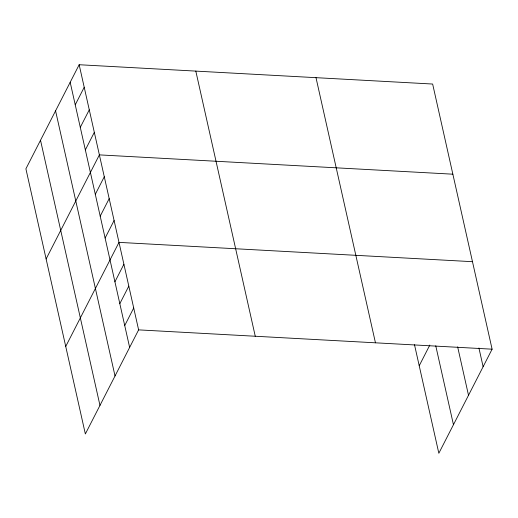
<?xml version="1.0" encoding="UTF-8"?>
<svg xmlns="http://www.w3.org/2000/svg" width="518" height="518" viewBox="0 0 518 518"><rect width="100%" height="100%" fill="white"/><g stroke="black" fill="none" stroke-linecap="round" stroke-linejoin="round"><path stroke-width="0.78" d="M79.163 64.731L25.9 168.816L85.353 433.961L138.617 329.875L79.163 64.731L432.647 84.039L492.1 349.184L438.837 453.269L414.491 344.677M75.239 104.811L84.214 87.27M80.29 127.35L89.271 109.81M85.347 149.89L94.321 132.343M46.115 258.961L99.378 154.882L452.861 174.19M95.306 194.302L104.28 176.755M100.207 216.174L109.188 198.627M105.115 238.047L114.089 220.506M65.734 346.458L118.998 242.379L472.481 261.687M114.925 281.798L123.899 264.251M119.826 303.671L128.807 286.13M124.734 325.544L133.709 308.003M419.217 365.773L429.817 345.066M138.617 329.875L492.1 349.184M478.917 347.979L483.126 366.731M457.647 346.853L468.512 395.286M435.761 345.804L453.451 424.708M315.999 77.668L375.453 342.812M195.81 71.102L255.264 336.247M70.183 82.278L129.636 347.423M55.568 110.833L115.022 375.977M40.514 140.255L99.968 405.4"/></g></svg>
